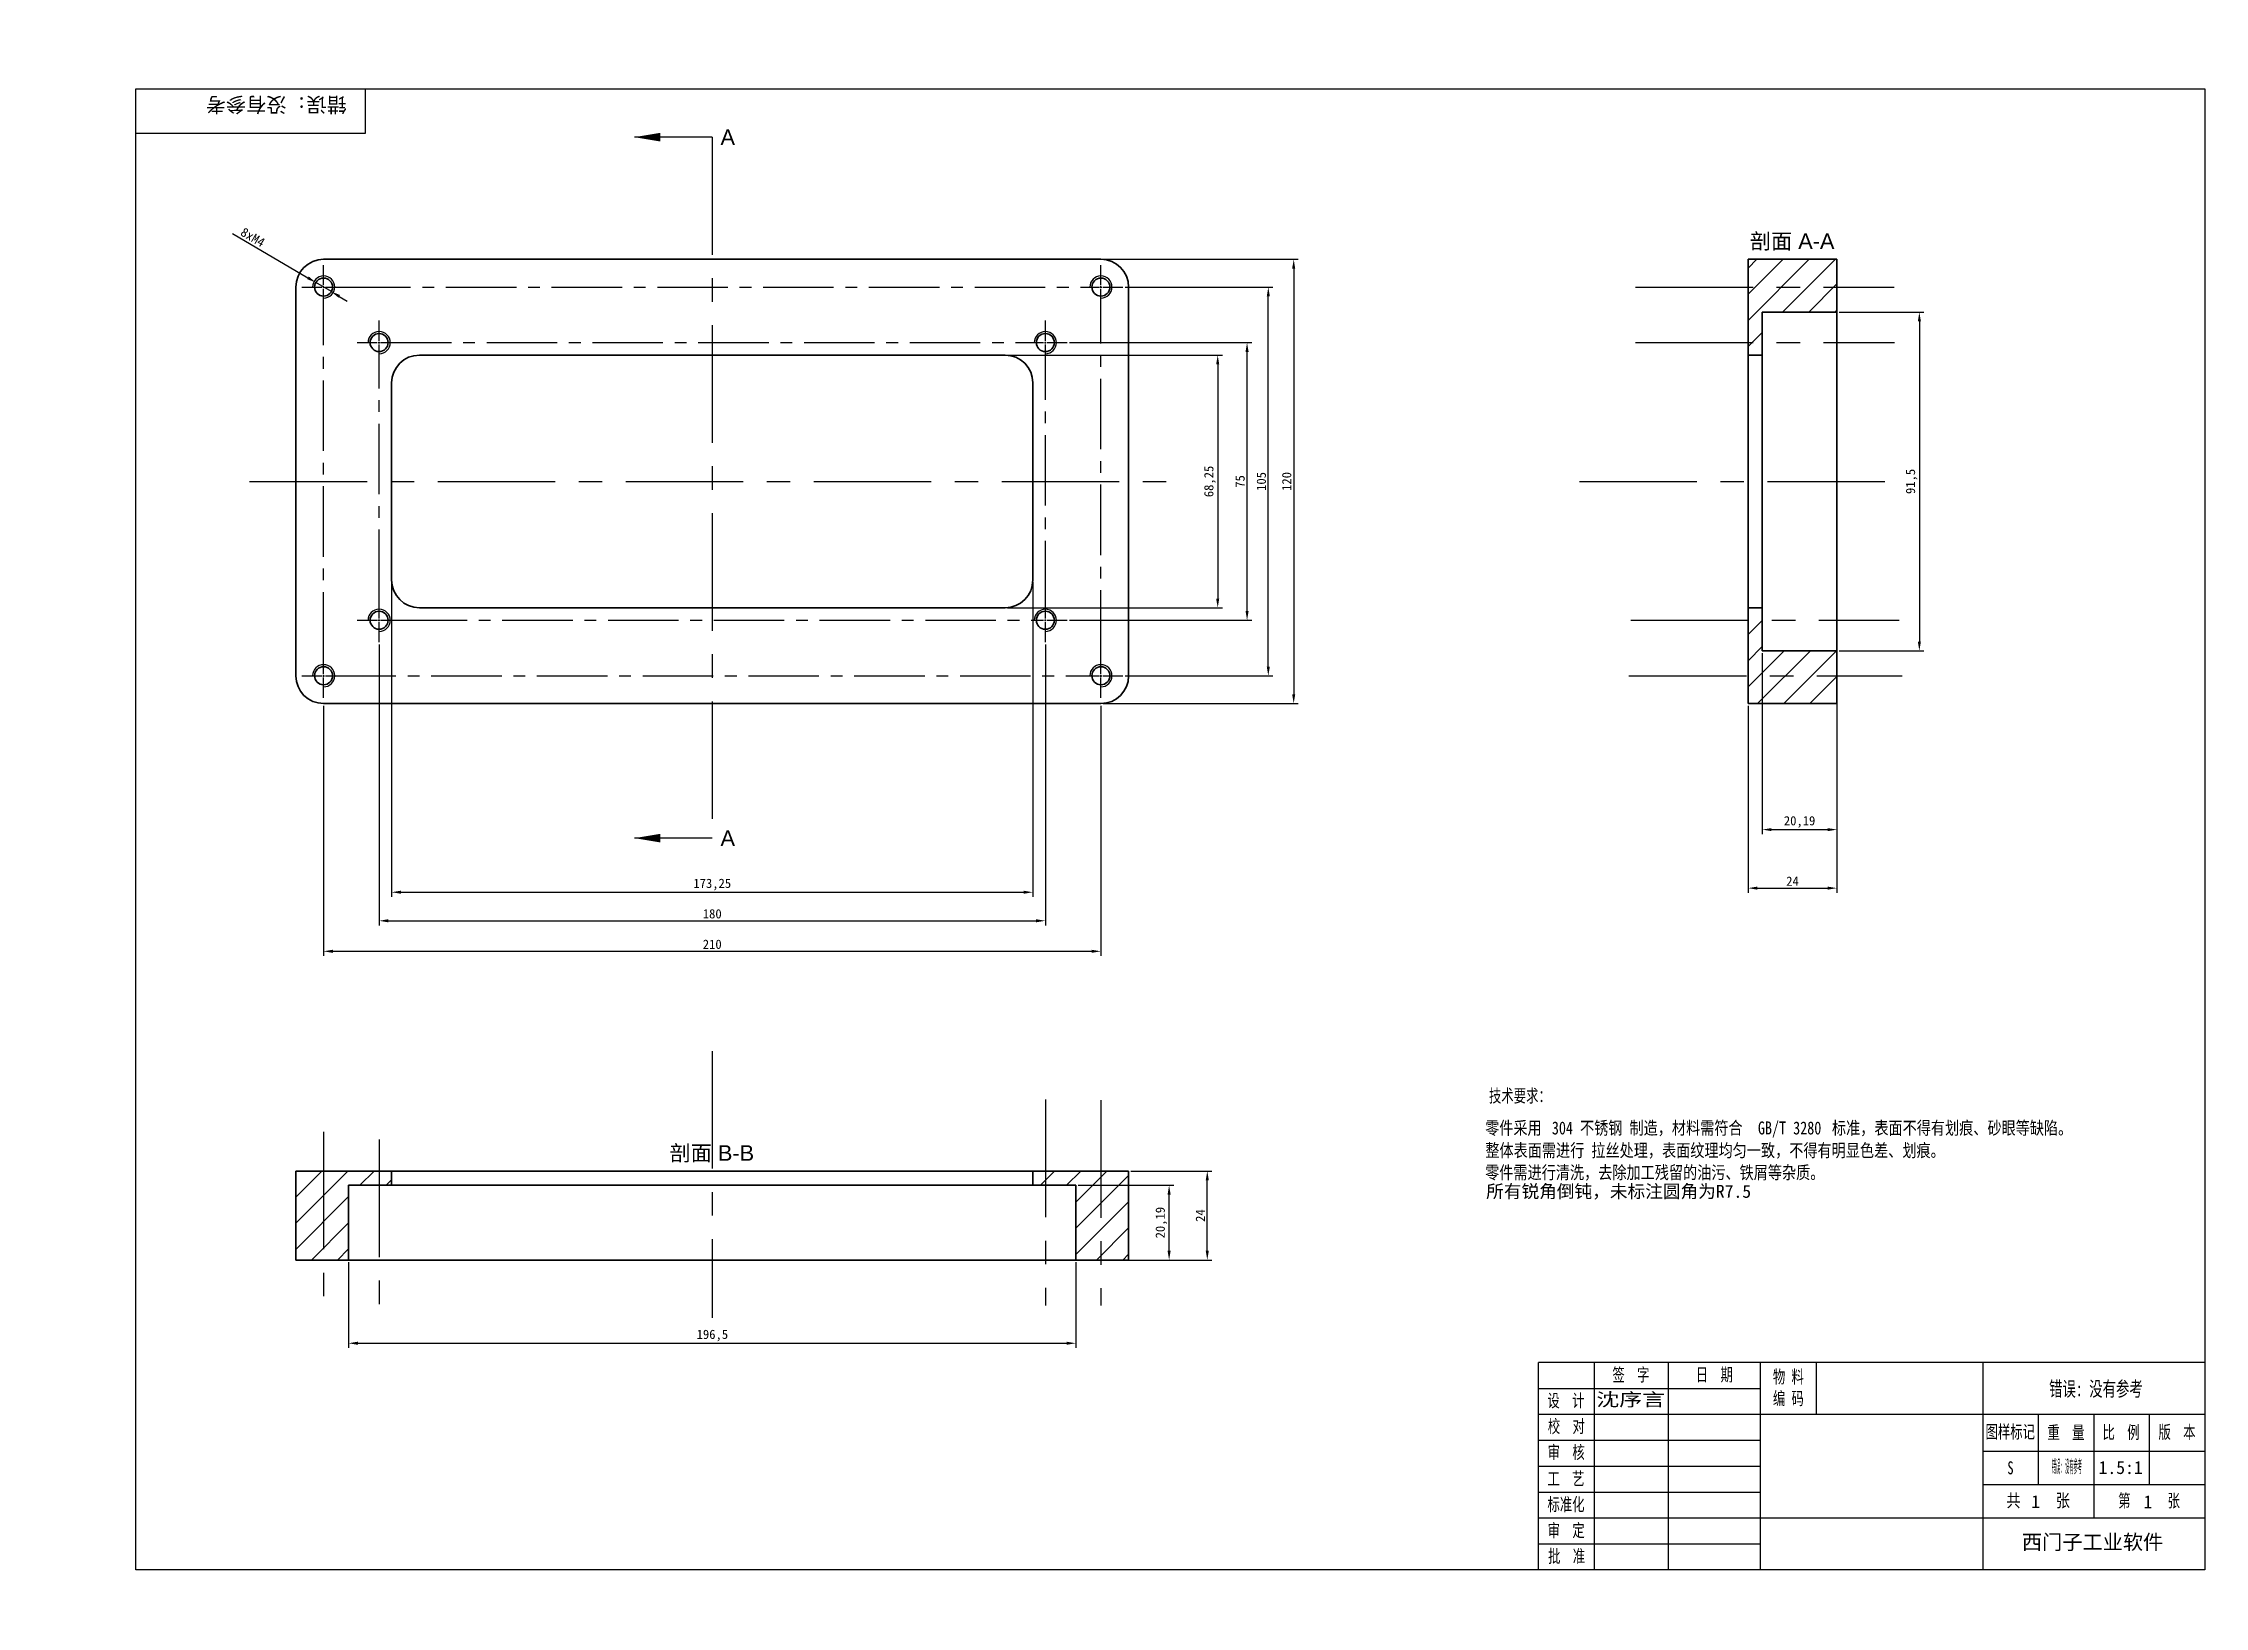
# Model space of a CAD drawing. Header units: millimetres. Extents: x 0 to 584, y 0 to 422.
import ezdxf
from ezdxf import colors
from ezdxf.entities.mleader import LeaderData, LeaderLine
from ezdxf.enums import TextEntityAlignment as Align
from ezdxf.math import Vec2, Vec3

# ---------------------------------------------------------------- set-up
doc = ezdxf.new("R2010")
doc.units = ezdxf.units.MM
doc.linetypes.add('CENTER', pattern=[50.8, 31.75, -6.35, 6.35, -6.35])
doc.linetypes.add('CENTER2', pattern=[28.575, 19.05, -3.175, 3.175, -3.175])
for name, color, linetype in [('3129-刷版固定件', 7, 'Continuous'), ('Default', 7, 'Continuous'), ('图框', 7, 'Continuous')]:
    doc.layers.add(name, color=color, linetype=linetype)
doc.styles.add('MtXpl_', font='SimSun.ttf')
doc.styles.add('SEACAD_Arial', font='arial.ttf')
doc.dimstyles.new('ISO-25', dxfattribs={"dimtxt": 2.5, "dimasz": 2.5, "dimexe": 1.25, "dimexo": 0.625, "dimtad": 1, "dimtxsty": 'Standard', "dimcen": 2.5, "dimadec": 0, "dimazin": 0, "dimtfac": 1, "dimtmove": 0, "dimatfit": 3, "dimfxl": 1, "dimarcsym": 0})

# ---------------------------------------------------------------- blocks, each defined once
blk = doc.blocks.new('SE2')
at = {"color": 7, "linetype": 'Continuous', "style": 'SEACAD_Arial'}
blk.add_text('A', height=4.2, dxfattribs=at).set_placement((182.99, 399.08), align=Align.TOP_LEFT)
blk = doc.blocks.new('SE3')
at = {"color": 7, "linetype": 'Continuous', "style": 'SEACAD_Arial'}
blk.add_text('A', height=4.2, dxfattribs=at).set_placement((182.99, 209.73), align=Align.TOP_LEFT)
blk = doc.blocks.new('SEANNOT_GROUP')
at = {"linetype": 'Continuous'}
blk.add_hatch(color=7, dxfattribs=at).paths.add_polyline_path([(166.75, 398.15), (159.75, 396.98), (166.75, 395.81)])
at = {"color": 7, "linetype": 'Continuous'}
blk.add_lwpolyline([(180.75, 396.98), (159.75, 396.98)], dxfattribs=at)
blk = doc.blocks.new('SEANNOT_GROUP1')
at = {"linetype": 'Continuous'}
blk.add_hatch(color=7, dxfattribs=at).paths.add_polyline_path([(166.75, 208.79), (159.75, 207.63), (166.75, 206.46)])
at = {"color": 7, "linetype": 'Continuous'}
blk.add_lwpolyline([(180.75, 207.63), (159.75, 207.63)], dxfattribs=at)
blk = doc.blocks.new('SE1')
at = {"layer": 'Default'}
for name in ['SEANNOT_GROUP', 'SE2', 'SEANNOT_GROUP1', 'SE3']:
    blk.add_blockref(name, (0, 0), dxfattribs=at)
blk = doc.blocks.new('_Dot')
at = {"color": 0, "linetype": 'ByBlock', "lineweight": -2}
blk.add_line((-0.5, 0), (-1, 0), dxfattribs=at)
at = {"color": 0, "linetype": 'ByBlock', "const_width": 0.5}
blk.add_lwpolyline([(-0.25, 0, 1), (0.25, 0, 1)], format="xyb", close=True, dxfattribs=at)
blk = doc.blocks.new('*U57')
at = {"color": 0, "linetype": 'CENTER2', "transparency": 16777216}
for p, q in [((0, 0.49), (0, 5.93)), ((-5.93, 0), (-0.49, 0)), ((0.49, 0), (5.93, 0)), ((0, -101.42), (0, -0.49))]:
    blk.add_line(p, q, dxfattribs=at)
at = {"color": 0, "linetype": 'Continuous', "transparency": 16777216}
for p, q in [((-0.24, 0), (0.24, 0)), ((0, -0.24), (0, 0.24))]:
    blk.add_line(p, q, dxfattribs=at)
blk = doc.blocks.new('*U58')
at = {"color": 0, "linetype": 'CENTER2', "transparency": 16777216}
for p, q in [((0, 0.49), (0, 5.93)), ((-5.93, 0), (-0.49, 0)), ((0.49, 0), (176.16, 0)), ((0, -69.54), (0, -0.49))]:
    blk.add_line(p, q, dxfattribs=at)
at = {"color": 0, "linetype": 'Continuous', "transparency": 16777216}
for p, q in [((-0.24, 0), (0.24, 0)), ((0, -0.24), (0, 0.24))]:
    blk.add_line(p, q, dxfattribs=at)
blk = doc.blocks.new('*U59')
at = {"color": 0, "linetype": 'CENTER2', "transparency": 16777216}
for p, q in [((0, 0.4863), (0, 5.9315)), ((-5.9315, 0), (-0.4863, 0)), ((0.4863, 0), (5.9315, 0)), ((0, -5.9315), (0, -0.4863))]:
    blk.add_line(p, q, dxfattribs=at)
at = {"color": 0, "linetype": 'Continuous', "transparency": 16777216}
for p, q in [((-0.24315, 0), (0.24315, 0)), ((0, -0.24315), (0, 0.24315))]:
    blk.add_line(p, q, dxfattribs=at)
blk = doc.blocks.new('*U60')
at = {"color": 0, "linetype": 'CENTER2', "transparency": 16777216}
for p, q in [((0, 0.49), (0, 5.93)), ((-5.93, 0), (-0.49, 0)), ((0.49, 0), (205.54, 0)), ((0, -5.93), (0, -0.49))]:
    blk.add_line(p, q, dxfattribs=at)
at = {"color": 0, "linetype": 'Continuous', "transparency": 16777216}
for p, q in [((-0.24, 0), (0.24, 0)), ((0, -0.24), (0, 0.24))]:
    blk.add_line(p, q, dxfattribs=at)
blk = doc.blocks.new('*U61')
at = {"color": 0, "linetype": 'CENTER2', "transparency": 16777216}
for p, q in [((0, 0.49), (0, 5.93)), ((-5.93, 0), (-0.49, 0)), ((0.49, 0), (5.93, 0)), ((0, -72.6), (0, -0.49))]:
    blk.add_line(p, q, dxfattribs=at)
at = {"color": 0, "linetype": 'Continuous', "transparency": 16777216}
for p, q in [((-0.24, 0), (0.24, 0)), ((0, -0.24), (0, 0.24))]:
    blk.add_line(p, q, dxfattribs=at)
blk = doc.blocks.new('*U62')
at = {"color": 0, "linetype": 'CENTER2', "transparency": 16777216}
for p, q in [((0, 0.49), (0, 5.93)), ((-205.55, 0), (-0.49, 0)), ((0.49, 0), (5.93, 0)), ((0, -100.96), (0, -0.49))]:
    blk.add_line(p, q, dxfattribs=at)
at = {"color": 0, "linetype": 'Continuous', "transparency": 16777216}
for p, q in [((-0.24, 0), (0.24, 0)), ((0, -0.24), (0, 0.24))]:
    blk.add_line(p, q, dxfattribs=at)
blk = doc.blocks.new('*U63')
at = {"color": 0, "linetype": 'CENTER2', "transparency": 16777216}
for p, q in [((0, 0.49), (0, 5.93)), ((-175.3, 0), (-0.49, 0)), ((0.49, 0), (5.93, 0)), ((0, -5.93), (0, -0.49))]:
    blk.add_line(p, q, dxfattribs=at)
at = {"color": 0, "linetype": 'Continuous', "transparency": 16777216}
for p, q in [((-0.24, 0), (0.24, 0)), ((0, -0.24), (0, 0.24))]:
    blk.add_line(p, q, dxfattribs=at)
blk = doc.blocks.new('*U64')
at = {"color": 0, "linetype": 'CENTER2', "transparency": 16777216}
for p, q in [((0, 0.4863), (0, 5.9315)), ((-5.9315, 0), (-0.4863, 0)), ((0.4863, 0), (5.9315, 0)), ((0, -5.9315), (0, -0.4863))]:
    blk.add_line(p, q, dxfattribs=at)
at = {"color": 0, "linetype": 'Continuous', "transparency": 16777216}
for p, q in [((-0.24315, 0), (0.24315, 0)), ((0, -0.24315), (0, 0.24315))]:
    blk.add_line(p, q, dxfattribs=at)
blk = doc.blocks.new('*D65')
at = {"color": 0, "lineweight": -2, "transparency": 16777216}
for p, q in [((94.13, 276.73), (94.13, 191.76)), ((267.38, 276.73), (267.38, 191.76)), ((96.63, 193.01), (264.88, 193.01))]:
    blk.add_line(p, q, dxfattribs=at)
at = {"color": 0, "transparency": 16777216}
for points in [[(96.63, 193.43), (96.63, 192.6), (94.13, 193.01)], [(264.88, 193.43), (264.88, 192.6), (267.38, 193.01)]]:
    blk.add_solid(points, dxfattribs=at)
at = {"layer": 'Defpoints', "color": 0, "transparency": 16777216}
for p in [(94.13, 277.36), (267.38, 277.36), (267.38, 193.01)]:
    blk.add_point(p, dxfattribs=at)
at = {"color": 0, "transparency": 16777216, "insert": (180.75, 195.1), "char_height": 2.5, "attachment_point": 5}
blk.add_mtext('173,25', dxfattribs=at)
blk = doc.blocks.new('*D66')
at = {"color": 0, "lineweight": -2, "transparency": 16777216}
for p, q in [((90.75, 259.93), (90.75, 184.05)), ((270.75, 259.93), (270.75, 184.05)), ((93.25, 185.3), (268.25, 185.3))]:
    blk.add_line(p, q, dxfattribs=at)
at = {"color": 0, "transparency": 16777216}
for points in [[(93.25, 185.72), (93.25, 184.89), (90.75, 185.3)], [(268.25, 185.72), (268.25, 184.89), (270.75, 185.3)]]:
    blk.add_solid(points, dxfattribs=at)
at = {"layer": 'Defpoints', "color": 0, "transparency": 16777216}
for p in [(90.75, 260.55), (270.75, 260.55), (270.75, 185.3)]:
    blk.add_point(p, dxfattribs=at)
at = {"color": 0, "transparency": 16777216, "insert": (180.75, 187.18), "char_height": 2.5, "attachment_point": 5}
blk.add_mtext('180', dxfattribs=at)
blk = doc.blocks.new('*D67')
at = {"color": 0, "lineweight": -2, "transparency": 16777216}
for p, q in [((75.75, 243.36), (75.75, 175.81)), ((285.75, 243.36), (285.75, 175.81)), ((78.25, 177.06), (283.25, 177.06))]:
    blk.add_line(p, q, dxfattribs=at)
at = {"color": 0, "transparency": 16777216}
for points in [[(78.25, 177.48), (78.25, 176.64), (75.75, 177.06)], [(283.25, 177.48), (283.25, 176.64), (285.75, 177.06)]]:
    blk.add_solid(points, dxfattribs=at)
at = {"layer": 'Defpoints', "color": 0, "transparency": 16777216}
for p in [(75.75, 243.98), (285.75, 243.98), (285.75, 177.06)]:
    blk.add_point(p, dxfattribs=at)
at = {"color": 0, "transparency": 16777216, "insert": (180.75, 178.94), "char_height": 2.5, "attachment_point": 5}
blk.add_mtext('210', dxfattribs=at)
blk = doc.blocks.new('*D68')
at = {"color": 0, "lineweight": -2, "transparency": 16777216}
for p, q in [((277.31, 341.48), (326.5, 341.48)), ((325.25, 268.98), (325.25, 338.98)), ((277.31, 266.48), (326.5, 266.48))]:
    blk.add_line(p, q, dxfattribs=at)
at = {"color": 0, "transparency": 16777216}
for points in [[(324.84, 338.98), (325.67, 338.98), (325.25, 341.48)], [(324.84, 268.98), (325.67, 268.98), (325.25, 266.48)]]:
    blk.add_solid(points, dxfattribs=at)
at = {"layer": 'Defpoints', "color": 0, "transparency": 16777216}
for p in [(276.69, 341.48), (325.25, 341.48), (276.69, 266.48)]:
    blk.add_point(p, dxfattribs=at)
at = {"color": 0, "transparency": 16777216, "insert": (323.38, 303.98), "char_height": 2.5, "attachment_point": 5, "rotation": 90}
blk.add_mtext('75', dxfattribs=at)
blk = doc.blocks.new('*D69')
at = {"color": 0, "lineweight": -2, "transparency": 16777216}
for p, q in [((292.31, 356.48), (332.24, 356.48)), ((330.99, 253.98), (330.99, 353.98)), ((292.31, 251.48), (332.24, 251.48))]:
    blk.add_line(p, q, dxfattribs=at)
at = {"color": 0, "transparency": 16777216}
for points in [[(330.57, 353.98), (331.4, 353.98), (330.99, 356.48)], [(330.57, 253.98), (331.4, 253.98), (330.99, 251.48)]]:
    blk.add_solid(points, dxfattribs=at)
at = {"layer": 'Defpoints', "color": 0, "transparency": 16777216}
for p in [(291.69, 356.48), (330.99, 356.48), (291.69, 251.48)]:
    blk.add_point(p, dxfattribs=at)
at = {"color": 0, "transparency": 16777216, "insert": (329.11, 303.98), "char_height": 2.5, "attachment_point": 5, "rotation": 90}
blk.add_mtext('105', dxfattribs=at)
blk = doc.blocks.new('*D70')
at = {"color": 0, "lineweight": -2, "transparency": 16777216}
for p, q in [((51.18, 370.98), (71.51, 358.99)), ((77.85, 355.25), (73.66, 357.72)), ((80, 353.98), (82.16, 352.71))]:
    blk.add_line(p, q, dxfattribs=at)
at = {"color": 0, "transparency": 16777216}
for points in [[(71.72, 359.35), (71.29, 358.63), (73.66, 357.72)], [(80.21, 354.34), (79.79, 353.62), (77.85, 355.25)]]:
    blk.add_solid(points, dxfattribs=at)
at = {"layer": 'Defpoints', "color": 0, "transparency": 16777216}
for p in [(73.66, 357.72), (77.85, 355.25)]:
    blk.add_point(p, dxfattribs=at)
at = {"color": 0, "transparency": 16777216, "insert": (56.62, 369.95), "char_height": 2.5, "attachment_point": 5, "rotation": 329.46683}
blk.add_mtext('8xM4', dxfattribs=at)
blk = doc.blocks.new('*D71')
at = {"color": 0, "lineweight": -2, "transparency": 16777216}
for p, q in [((82.5, 93.04), (82.5, 69.93)), ((279, 93.04), (279, 69.93)), ((85, 71.18), (276.5, 71.18))]:
    blk.add_line(p, q, dxfattribs=at)
at = {"color": 0, "transparency": 16777216}
for points in [[(85, 71.6), (85, 70.77), (82.5, 71.18)], [(276.5, 71.6), (276.5, 70.77), (279, 71.18)]]:
    blk.add_solid(points, dxfattribs=at)
at = {"layer": 'Defpoints', "color": 0, "transparency": 16777216}
for p in [(82.5, 93.67), (279, 93.67), (279, 71.18)]:
    blk.add_point(p, dxfattribs=at)
at = {"color": 0, "transparency": 16777216, "insert": (180.79, 73.27), "char_height": 2.5, "attachment_point": 5}
blk.add_mtext('196,5', dxfattribs=at)
blk = doc.blocks.new('*D72')
at = {"color": 0, "lineweight": -2, "transparency": 16777216}
for p, q in [((460.62, 243.36), (460.62, 192.87)), ((484.62, 243.36), (484.62, 192.87)), ((463.12, 194.12), (482.12, 194.12))]:
    blk.add_line(p, q, dxfattribs=at)
at = {"color": 0, "transparency": 16777216}
for points in [[(463.12, 194.54), (463.12, 193.71), (460.62, 194.12)], [(482.12, 194.54), (482.12, 193.71), (484.62, 194.12)]]:
    blk.add_solid(points, dxfattribs=at)
at = {"layer": 'Defpoints', "color": 0, "transparency": 16777216}
for p in [(460.62, 243.98), (484.62, 243.98), (484.62, 194.12)]:
    blk.add_point(p, dxfattribs=at)
at = {"color": 0, "transparency": 16777216, "insert": (472.62, 196), "char_height": 2.5, "attachment_point": 5}
blk.add_mtext('24', dxfattribs=at)
blk = doc.blocks.new('*D73')
at = {"color": 0, "lineweight": -2, "transparency": 16777216}
for p, q in [((464.44, 257.61), (464.44, 208.68)), ((484.62, 257.61), (484.62, 208.68)), ((466.94, 209.93), (482.12, 209.93))]:
    blk.add_line(p, q, dxfattribs=at)
at = {"color": 0, "transparency": 16777216}
for points in [[(466.94, 210.34), (466.94, 209.51), (464.44, 209.93)], [(482.12, 210.34), (482.12, 209.51), (484.62, 209.93)]]:
    blk.add_solid(points, dxfattribs=at)
at = {"layer": 'Defpoints', "color": 0, "transparency": 16777216}
for p in [(464.44, 258.23), (484.62, 258.23), (484.62, 209.93)]:
    blk.add_point(p, dxfattribs=at)
at = {"color": 0, "transparency": 16777216, "insert": (474.53, 212.01), "char_height": 2.5, "attachment_point": 5}
blk.add_mtext('20,19', dxfattribs=at)
blk = doc.blocks.new('*D74')
at = {"color": 0, "lineweight": -2, "transparency": 16777216}
for p, q in [((260.5, 338.11), (318.57, 338.11)), ((317.32, 335.61), (317.32, 272.36)), ((260.5, 269.86), (318.57, 269.86))]:
    blk.add_line(p, q, dxfattribs=at)
at = {"color": 0, "transparency": 16777216}
for points in [[(316.9, 335.61), (317.73, 335.61), (317.32, 338.11)], [(316.9, 272.36), (317.73, 272.36), (317.32, 269.86)]]:
    blk.add_solid(points, dxfattribs=at)
at = {"layer": 'Defpoints', "color": 0, "transparency": 16777216}
for p in [(259.88, 338.11), (259.88, 269.86), (317.32, 269.86)]:
    blk.add_point(p, dxfattribs=at)
at = {"color": 0, "transparency": 16777216, "insert": (315.23, 303.98), "char_height": 2.5, "attachment_point": 5, "rotation": 90}
blk.add_mtext('68,25', dxfattribs=at)
blk = doc.blocks.new('*D75')
at = {"color": 0, "lineweight": -2, "transparency": 16777216}
for p, q in [((485.25, 349.73), (508.14, 349.73)), ((506.89, 347.23), (506.89, 260.73)), ((485.25, 258.23), (508.14, 258.23))]:
    blk.add_line(p, q, dxfattribs=at)
at = {"color": 0, "transparency": 16777216}
for points in [[(506.47, 347.23), (507.31, 347.23), (506.89, 349.73)], [(506.47, 260.73), (507.31, 260.73), (506.89, 258.23)]]:
    blk.add_solid(points, dxfattribs=at)
at = {"layer": 'Defpoints', "color": 0, "transparency": 16777216}
for p in [(484.62, 349.73), (484.62, 258.23), (506.89, 258.23)]:
    blk.add_point(p, dxfattribs=at)
at = {"color": 0, "transparency": 16777216, "insert": (504.81, 303.98), "char_height": 2.5, "attachment_point": 5, "rotation": 90}
blk.add_mtext('91,5', dxfattribs=at)
blk = doc.blocks.new('*D76')
at = {"color": 0, "lineweight": -2, "transparency": 16777216}
for p, q in [((279.63, 113.86), (305.44, 113.86)), ((304.19, 96.17), (304.19, 111.36)), ((279.63, 93.67), (305.44, 93.67))]:
    blk.add_line(p, q, dxfattribs=at)
at = {"color": 0, "transparency": 16777216}
for points in [[(303.77, 111.36), (304.6, 111.36), (304.19, 113.86)], [(303.77, 96.17), (304.6, 96.17), (304.19, 93.67)]]:
    blk.add_solid(points, dxfattribs=at)
at = {"layer": 'Defpoints', "color": 0, "transparency": 16777216}
for p in [(279, 113.86), (304.19, 113.86), (279, 93.67)]:
    blk.add_point(p, dxfattribs=at)
at = {"color": 0, "transparency": 16777216, "insert": (302.1, 103.76), "char_height": 2.5, "attachment_point": 5, "rotation": 90}
blk.add_mtext('20,19', dxfattribs=at)
blk = doc.blocks.new('*D77')
at = {"color": 0, "lineweight": -2, "transparency": 16777216}
for p, q in [((293.88, 117.67), (315.75, 117.67)), ((314.5, 96.17), (314.5, 115.17)), ((293.88, 93.67), (315.75, 93.67))]:
    blk.add_line(p, q, dxfattribs=at)
at = {"color": 0, "transparency": 16777216}
for points in [[(314.08, 115.17), (314.92, 115.17), (314.5, 117.67)], [(314.08, 96.17), (314.92, 96.17), (314.5, 93.67)]]:
    blk.add_solid(points, dxfattribs=at)
at = {"layer": 'Defpoints', "color": 0, "transparency": 16777216}
for p in [(293.25, 117.67), (314.5, 117.67), (293.25, 93.67)]:
    blk.add_point(p, dxfattribs=at)
at = {"color": 0, "transparency": 16777216, "insert": (312.62, 105.67), "char_height": 2.5, "attachment_point": 5, "rotation": 90}
blk.add_mtext('24', dxfattribs=at)
blk = doc.blocks.new('*D80')
at = {"color": 0, "lineweight": -2, "transparency": 16777216}
for p, q in [((286.38, 363.98), (339.1, 363.98)), ((337.85, 361.48), (337.85, 246.48)), ((286.38, 243.98), (339.1, 243.98))]:
    blk.add_line(p, q, dxfattribs=at)
at = {"color": 0, "transparency": 16777216}
for points in [[(337.43, 361.48), (338.26, 361.48), (337.85, 363.98)], [(337.43, 246.48), (338.26, 246.48), (337.85, 243.98)]]:
    blk.add_solid(points, dxfattribs=at)
at = {"layer": 'Defpoints', "color": 0, "transparency": 16777216}
for p in [(285.75, 363.98), (285.75, 243.98), (337.85, 243.98)]:
    blk.add_point(p, dxfattribs=at)
at = {"color": 0, "transparency": 16777216, "insert": (335.97, 303.98), "char_height": 2.5, "attachment_point": 5, "rotation": 90}
blk.add_mtext('120', dxfattribs=at)

msp = doc.modelspace()

# ---------------------------------------------------------------- hatches: boundary and pattern name
at = {"layer": '3129-刷版固定件', "linetype": 'Continuous', "lineweight": 30}
h = msp.add_hatch(dxfattribs=at)
h.set_pattern_fill('LINE', scale=1.5748, angle=45, style=0)
h.paths.add_polyline_path([(484.625, 349.733), (484.625, 363.985), (460.625, 363.985), (460.625, 338.108), (464.439, 338.108), (464.439, 349.733)])
h = msp.add_hatch(dxfattribs=at)
h.set_pattern_fill('LINE', scale=1.5748, angle=45, style=0)
h.paths.add_polyline_path([(484.625, 243.985), (484.625, 258.233), (464.439, 258.233), (464.439, 269.859), (460.625, 269.859), (460.625, 243.985)])
h = msp.add_hatch(dxfattribs=at)
h.set_pattern_fill('LINE', scale=1.5748, angle=45, style=0)
h.paths.add_polyline_path([(68.254, 93.67), (82.504, 93.67), (82.504, 113.855), (94.129, 113.855), (94.129, 117.67), (68.254, 117.67)])
h = msp.add_hatch(dxfattribs=at)
h.set_pattern_fill('LINE', scale=1.5748, angle=45, style=0)
h.paths.add_polyline_path([(279.004, 93.67), (293.254, 93.67), (293.254, 117.67), (267.379, 117.67), (267.379, 113.855), (279.004, 113.855)])

# ---------------------------------------------------------------- linework, layer by layer
at = {"color": 1, "linetype": 'CENTER'}
for p, q in [((180.754, 396.98), (180.754, 207.443)), ((430.22, 356.485), (500.059, 356.485)), ((430.22, 341.485), (500.178, 341.485)), ((55.774, 303.985), (307.813, 303.985)), ((415.041, 303.985), (499.494, 303.985)), ((428.934, 266.485), (501.456, 266.485)), ((428.408, 251.485), (502.245, 251.485)), ((180.754, 150.114), (180.754, 78.061)), ((270.754, 136.987), (270.754, 81.338)), ((285.754, 136.826), (285.754, 81.335)), ((75.754, 128.325), (75.754, 78.774)), ((90.754, 126.207), (90.754, 80.468))]:
    msp.add_line(p, q, dxfattribs=at)
for centre in [(75.754, 356.485), (285.754, 356.485), (90.754, 341.485), (270.754, 341.485), (90.754, 266.485), (270.754, 266.485), (75.754, 251.485), (285.754, 251.485)]:
    msp.add_arc(centre, 3, 270, 180)
at = {"layer": '3129-刷版固定件', "color": 7, "linetype": 'Continuous', "lineweight": 30}
for p, q in [((75.754, 363.985), (285.754, 363.985)), ((484.625, 363.985), (460.625, 363.985)), ((460.625, 338.108), (460.625, 363.985)), ((484.625, 349.733), (484.625, 363.985)), ((68.254, 251.485), (68.254, 356.485)), ((293.254, 356.485), (293.254, 251.485)), ((464.439, 338.108), (464.439, 349.733)), ((484.625, 349.733), (464.439, 349.733)), ((484.625, 349.733), (484.625, 342.233)), ((484.625, 265.733), (484.625, 342.233)), ((259.879, 338.108), (101.629, 338.108)), ((460.625, 330.608), (460.625, 338.108)), ((464.439, 338.108), (460.625, 338.108)), ((464.439, 338.108), (464.439, 330.608)), ((94.129, 330.608), (94.129, 277.359)), ((267.379, 277.359), (267.379, 330.608)), ((460.625, 330.608), (460.625, 277.359)), ((464.439, 330.608), (464.439, 277.359)), ((460.625, 269.859), (460.625, 277.359)), ((464.439, 277.359), (464.439, 269.859)), ((101.629, 269.859), (259.879, 269.859)), ((460.625, 243.985), (460.625, 269.859)), ((460.625, 269.859), (464.439, 269.859)), ((464.439, 258.233), (464.439, 269.859)), ((484.625, 265.733), (484.625, 258.233)), ((464.439, 258.233), (484.625, 258.233)), ((484.625, 243.985), (484.625, 258.233)), ((285.754, 243.985), (75.754, 243.985)), ((460.625, 243.985), (484.625, 243.985)), ((68.254, 117.67), (68.254, 93.67)), ((68.254, 117.67), (94.129, 117.67)), ((94.129, 117.67), (101.629, 117.67)), ((94.129, 117.67), (94.129, 113.855)), ((259.879, 117.67), (101.629, 117.67)), ((259.879, 117.67), (267.379, 117.67)), ((267.379, 117.67), (293.254, 117.67)), ((267.379, 113.855), (267.379, 117.67)), ((293.254, 93.67), (293.254, 117.67)), ((82.504, 113.855), (94.129, 113.855)), ((82.504, 113.855), (82.504, 93.67)), ((101.629, 113.855), (94.129, 113.855)), ((259.879, 113.855), (101.629, 113.855)), ((267.379, 113.855), (259.879, 113.855)), ((267.379, 113.855), (279.004, 113.855)), ((279.004, 93.67), (279.004, 113.855)), ((68.254, 93.67), (82.504, 93.67)), ((90.004, 93.67), (82.504, 93.67)), ((90.004, 93.67), (271.504, 93.67)), ((279.004, 93.67), (271.504, 93.67)), ((279.004, 93.67), (293.254, 93.67))]:
    msp.add_line(p, q, dxfattribs=at)
for centre in [(75.754, 356.485), (285.754, 356.485), (90.754, 341.485), (270.754, 341.485), (90.754, 266.485), (270.754, 266.485), (75.754, 251.485), (285.754, 251.485)]:
    msp.add_circle(centre, 2.432, dxfattribs=at)
for centre, start, end in [((75.754, 356.485), 90, 180), ((285.754, 356.485), 0, 90), ((101.629, 330.608), 90, 180), ((259.879, 330.608), 0, 90), ((101.629, 277.359), 180, 270), ((259.879, 277.359), 270, 0), ((75.754, 251.485), 180, 270), ((285.754, 251.485), 270, 0)]:
    msp.add_arc(centre, 7.5, start, end, dxfattribs=at)
at = {"layer": 'Default', "color": 7, "linetype": 'Continuous'}
for p, q in [((419, 66), (419, 10)), ((439, 66), (439, 10)), ((479, 66), (479, 52)), ((404, 59), (464, 59)), ((404, 52), (584, 52)), ((554, 52.003), (554, 24)), ((404, 45), (464, 45)), ((524, 33.003), (584, 33.003))]:
    msp.add_line(p, q, dxfattribs=at)
at = {"layer": '图框', "color": 7, "linetype": 'Continuous'}
for p, q in [((25, 10), (25, 410)), ((25, 410), (584, 410)), ((87, 410), (87, 398)), ((584, 410), (584, 10)), ((87, 398), (25, 398)), ((584, 66), (404, 66)), ((404, 10), (404, 66)), ((464, 10), (464, 66)), ((524, 66), (524, 10)), ((404, 10), (404, 59)), ((524, 52), (584, 52)), ((539, 52.003), (539, 33.003)), ((569, 52.003), (569, 33.003)), ((524, 42), (584, 42)), ((404, 38), (464, 38)), ((404, 31), (464, 31)), ((404, 24), (584, 24)), ((404, 17), (464, 17)), ((584, 10), (25, 10))]:
    msp.add_line(p, q, dxfattribs=at)

# ---------------------------------------------------------------- block references
at = {"color": 1, "linetype": 'CENTER2'}
for name, p in [('*U57', (75.754, 356.485)), ('*U62', (285.754, 356.485)), ('*U58', (90.754, 341.485)), ('*U61', (270.754, 341.485)), ('*U59', (90.754, 266.485)), ('*U63', (270.754, 266.485)), ('*U60', (75.754, 251.485)), ('*U64', (285.754, 251.485))]:
    msp.add_blockref(name, p, dxfattribs=at)
at = {"layer": 'Default'}
msp.add_blockref('SE1', (0, 0), dxfattribs=at)

# ---------------------------------------------------------------- texts
at = {"color": 40, "true_color": 0xf8d731, "style": 'MtXpl_', "width": 0.8}
for s, p in [('零件采用 ', (389.575, 127.59)), ('304 ', (407.595, 127.59)), ('不锈钢 制造，材料需符合 ', (415.208, 127.59)), ('GB/T 3280 ', (463.262, 127.59)), ('标准，表面不得有划痕、砂眼等缺陷。', (483.265, 127.59)), ('整体表面需进行 拉丝处理，表面纹理均匀一致，不得有明显色差、划痕。', (389.628, 121.531)), ('零件需进行清洗，去除加工残留的油污、铁屑等杂质。', (389.574, 115.571))]:
    msp.add_text(s, height=3.5, dxfattribs=at).set_placement(p)
at = {"color": 40, "true_color": 0xf8d731, "insert": (389.847, 113.973), "char_height": 3.5, "width": 82.64748, "attachment_point": 1, "style": 'SEACAD_Arial'}
msp.add_mtext('{\\fSimSun|b0|i0|c134|p34;所有锐角倒钝，未标注圆角为R7.5}', dxfattribs=at)
at = {"layer": 'Default', "color": 7, "linetype": 'Continuous', "style": 'SEACAD_Arial'}
for s, p in [('剖面 A-A', (461.075, 370.985)), ('剖面 B-B', (169.204, 124.67))]:
    msp.add_text(s, height=4.2, dxfattribs=at).set_placement(p, align=Align.TOP_LEFT)
at = {"layer": 'Default', "insert": (390.608, 139.781), "char_height": 3.5, "width": 19.56302, "attachment_point": 1, "style": 'SEACAD_Arial'}
msp.add_mtext('{\\f宋体|b0||i0||c0|p34;\\C7;\\H3.5;\\W0.7;技术要求：}', dxfattribs=at)
at = {"layer": '图框', "char_height": 3.5, "attachment_point": 5, "style": 'SEACAD_Arial'}
for s, insert, width in [('{\\f宋体|b0||i0||c0|p34;\\C7;\\H3.5;\\W0.7;签  字}', (428.965, 62.483), 19.96692), ('{\\f宋体|b0||i0||c0|p34;\\C7;\\H3.5;\\W0.7;日  期}', (451.498, 62.505), 25.04697), ('{\\f宋体|b0||i0||c0|p34;\\C7;\\H3.5;\\W0.7;物 料\\P}{\\f宋体|b0||i0||c0|p34;\\C7;\\H3.5;\\W0.7;编 码\\P}', (471.501, 59.027), 14.97053), ('{\\f宋体|b0||i0||c0|p34;\\C7;\\H3.5;\\W0.7;设  计}', (411.404, 55.493), 14.85119), ('{\\f宋体|b0||i0||c0|p34;\\C7;\\H3.5;\\W0.7;校  对}', (411.505, 48.562), 14.89547), ('{\\f宋体|b0||i0||c0|p34;\\C7;\\H3.5;\\W0.7;图样标记}', (531.443, 47.088), 14.83009), ('{\\f宋体|b0||i0||c0|p34;\\C7;\\H3.5;\\W0.7;重  量}', (546.504, 46.971), 14.90958), ('{\\f宋体|b0||i0||c0|p34;\\C7;\\H3.5;\\W0.7;比  例}', (561.387, 46.943), 14.95366), ('{\\f宋体|b0||i0||c0|p34;\\C7;\\H3.5;\\W0.7;版  本}', (576.496, 46.999), 15.0267), ('{\\f宋体|b0||i0||c0|p34;\\C7;\\H3.5;\\W0.7;审  核}', (411.466, 41.557), 14.97417), ('{\\f宋体|b0||i0||c0|p34;\\C7;\\H3.5;\\W0.7;工  艺}', (411.404, 34.474), 14.85119), ('{\\f宋体|b0||i0||c0|p34;\\C7;\\H3.5;\\W0.7;S}', (531.499, 37.501), 14.99928), ('{\\f宋体|b0||i0||c0|p34;\\C7;\\H3.5;\\W0.7;标准化}', (411.422, 27.476), 14.8165), ('{\\f宋体|b0||i0||c0|p34;\\C7;\\H3.5;\\W0.8;共     张}', (538.995, 28.503), 29.99971), ('{\\f宋体|b0||i0||c0|p34;\\C7;\\H3.5;\\W0.7;第      张}', (568.952, 28.47), 29.90382), ('{\\f宋体|b0||i0||c0|p34;\\C7;\\H3.5;\\W0.7;审  定}', (411.483, 20.442), 14.93948), ('{\\f宋体|b0||i0||c0|p34;\\C7;\\H3.5;\\W0.7;批  准}', (411.58, 13.472), 14.9364)]:
    msp.add_mtext(s, dxfattribs=dict(at, insert=insert, width=width))
at = {"layer": '图框', "insert": (553.684, 17.256), "char_height": 4, "width": 65.80738, "attachment_point": 5}
msp.add_mtext('{\\f宋体|b1||i0||c0|p34;\\C7;\\H4.;\\W1.;西门子工业软件}', dxfattribs=at)

# ---------------------------------------------------------------- dimensions: what is measured, and where the dimension line sits
at = {"color": 4}
dim = msp.add_diameter_dim_2p(p1=(77.849, 355.249), p2=(73.66, 357.72), text='8xM4', dimstyle='ISO-25', dxfattribs=at)
dim.commit()
dim.dimension.update_dxf_attribs({"geometry": '*D70', "text_midpoint": (55.667, 368.333), "dimtype": 163})
for base, p1, p2, picture, middle in [((337.846, 243.985), (285.754, 363.985), (285.754, 243.985), '*D80', (335.971, 303.985)), ((506.89, 258.233), (484.625, 349.733), (484.625, 258.233), '*D75', (504.807, 303.983)), ((314.5, 117.67), (293.254, 93.67), (293.254, 117.67), '*D77', (312.625, 105.67)), ((304.1866, 113.8551), (279.0043, 93.6698), (279.0043, 113.8551), '*D76', (302.1032, 103.7625))]:
    dim = msp.add_linear_dim(base=base, p1=p1, p2=p2, angle=90, dimstyle='ISO-25', dxfattribs=at)
    dim.commit()
    dim.dimension.update_dxf_attribs({"geometry": picture, "text_midpoint": middle})
for base, p1, p2, picture, middle in [((330.986, 356.485), (291.686, 251.485), (291.686, 356.485), '*D69', (330.986, 303.985)), ((325.253, 341.485), (276.686, 266.485), (276.686, 341.485), '*D68', (325.253, 303.985)), ((317.315, 269.859), (259.879, 338.108), (259.879, 269.859), '*D74', (317.315, 303.984))]:
    dim = msp.add_linear_dim(base=base, p1=p1, p2=p2, angle=90, dimstyle='ISO-25', dxfattribs=at)
    dim.commit()
    dim.dimension.update_dxf_attribs({"geometry": picture, "text_midpoint": middle, "dimtype": 160})
for base, p1, p2, picture, middle in [((267.379, 193.012), (94.129, 277.359), (267.379, 277.359), '*D65', (180.754, 193.012)), ((270.754, 185.302), (90.754, 260.553), (270.754, 260.553), '*D66', (180.754, 185.302)), ((279.004, 71.182), (82.504, 93.67), (279.004, 93.67), '*D71', (180.787, 71.182))]:
    dim = msp.add_linear_dim(base=base, p1=p1, p2=p2, dimstyle='ISO-25', dxfattribs=at)
    dim.commit()
    dim.dimension.update_dxf_attribs({"geometry": picture, "text_midpoint": middle, "dimtype": 160})
for base, p1, p2, picture, middle in [((484.625, 209.927), (464.439, 258.233), (484.625, 258.233), '*D73', (474.532, 212.011)), ((285.754, 177.06), (75.754, 243.985), (285.754, 243.985), '*D67', (180.754, 178.935)), ((484.625, 194.122), (460.625, 243.985), (484.625, 243.985), '*D72', (472.625, 195.997))]:
    dim = msp.add_linear_dim(base=base, p1=p1, p2=p2, dimstyle='ISO-25', dxfattribs=at)
    dim.commit()
    dim.dimension.update_dxf_attribs({"geometry": picture, "text_midpoint": middle})

# ---------------------------------------------------------------- leaders
at = {"layer": '图框', "color": 7, "linetype": 'Continuous'}
ml = msp.add_multileader_mtext('Standard', dxfattribs=at)
ml.set_content('{\\pxsm0.9;\\f宋体|b0||i0||c0|p34;\\W1.; 错误: 没有参考\\P}', color=7)
ml.set_leader_properties()
ml.set_arrow_properties(name='DOT')
ml.build(insert=Vec2(0, 0))
ml.multileader.update_dxf_attribs({"leader_type": 0, "dogleg_length": 0})
ctx = ml.context
ctx.base_point, ctx.landing_gap_size = Vec3(87.678, 406.033), 1.4
ctx.text_align_type = 1
notes = []
notes.append((ctx, [(0, (0, 0, 0), (0, 0), (1, 0), 1, [])]))
ctx.mtext.insert, ctx.mtext.text_direction, ctx.mtext.rotation, ctx.mtext.alignment = Vec3(64.34, 403.743), Vec3(-1, 0), 3.1415927, 2
ml = msp.add_multileader_mtext('Standard', dxfattribs=at)
ml.set_content('{\\pxsm0.9;\\f宋体|b0||i0||c0|p34;\\W0.6625579021; 错误: 没有参考\\P}', color=7)
ml.set_leader_properties()
ml.set_arrow_properties(name='DOT')
ml.build(insert=Vec2(0, 0))
ml.multileader.update_dxf_attribs({"leader_type": 0, "dogleg_length": 0})
ctx = ml.context
ctx.base_point, ctx.landing_gap_size = Vec3(537.561, 58.587), 1.4
ctx.text_align_type = 1
notes.append((ctx, [(0, (0, 0, 0), (0, 0), (1, 0), 1, [])]))
ctx.mtext.insert, ctx.mtext.alignment = Vec3(553.699, 60.877), 2
ml = msp.add_multileader_mtext('Standard', dxfattribs=at)
ml.set_content('\\pxsm0.9;{\\fSimSun|b0|i0|c134|p34;\\W1.30159;沈序言}', color=7)
ml.set_leader_properties()
ml.set_arrow_properties(name='DOT')
ml.build(insert=Vec2(0, 0))
ml.multileader.update_dxf_attribs({"leader_type": 0, "dogleg_length": 0, "arrow_head_size": 3.5})
ctx = ml.context
ctx.base_point, ctx.char_height, ctx.arrow_head_size, ctx.landing_gap_size = Vec3(418.293, 55.735), 3.5, 3.5, 1.225
ctx.text_align_type = 1
notes.append((ctx, [(0, (0, 0, 0), (0, 0), (1, 0), 1, [])]))
ctx.mtext.insert, ctx.mtext.alignment = Vec3(428.909, 57.73), 2
ml = msp.add_multileader_mtext('Standard', dxfattribs=at)
ml.set_content('{\\pxsm0.9;\\f宋体|b0||i0||c0|p34;\\W0.231395911; 错误: 没有参考\\P}', color=7)
ml.set_leader_properties()
ml.set_arrow_properties(name='DOT')
ml.build(insert=Vec2(0, 0))
ml.multileader.update_dxf_attribs({"leader_type": 0, "dogleg_length": 0, "arrow_head_size": 3.5})
ctx = ml.context
ctx.base_point, ctx.char_height, ctx.arrow_head_size, ctx.landing_gap_size = Vec3(540.095, 37.672), 3.5, 3.5, 1.225
ctx.text_align_type = 1
notes.append((ctx, [(0, (0, 0, 0), (0, 0), (1, 0), 1, [])]))
ctx.mtext.insert, ctx.mtext.alignment = Vec3(546.416, 39.676), 2
ml = msp.add_multileader_mtext('Standard', dxfattribs=at)
ml.set_content('{\\pxsm0.9;\\f宋体|b0||i0||c0|p34;\\W1.;1.5:1\\P}', color=7)
ml.set_leader_properties()
ml.set_arrow_properties(name='DOT')
ml.build(insert=Vec2(0, 0))
ml.multileader.update_dxf_attribs({"leader_type": 0, "dogleg_length": 0, "arrow_head_size": 3.5})
ctx = ml.context
ctx.base_point, ctx.char_height, ctx.arrow_head_size, ctx.landing_gap_size = Vec3(553.556, 37.614), 3.5, 3.5, 1.225
ctx.text_align_type = 1
notes.append((ctx, [(0, (0, 0, 0), (0, 0), (1, 0), 1, [])]))
ctx.mtext.insert, ctx.mtext.alignment = Vec3(561.273, 39.364), 2
ml = msp.add_multileader_mtext('Standard', dxfattribs=at)
ml.set_content('{\\pxsm0.9;\\f宋体|b0||i0||c0|p34;\\W1.;1\\P}', color=7)
ml.set_leader_properties()
ml.set_arrow_properties(name='DOT')
ml.build(insert=Vec2(0, 0))
ml.multileader.update_dxf_attribs({"leader_type": 0, "dogleg_length": 0, "arrow_head_size": 3.5})
ctx = ml.context
ctx.base_point, ctx.char_height, ctx.arrow_head_size, ctx.landing_gap_size = Vec3(536.073, 28.399), 3.5, 3.5, 1.225
ctx.text_align_type = 2
notes.append((ctx, [(0, (0, 0, 0), (0, 0), (1, 0), 1, [])]))
ctx.mtext.insert, ctx.mtext.alignment = Vec3(539.497, 30.149), 3
ml = msp.add_multileader_mtext('Standard', dxfattribs=at)
ml.set_content('{\\pxsm0.9;\\f宋体|b0||i0||c0|p34;\\W1.;1\\P}', color=7)
ml.set_leader_properties()
ml.set_arrow_properties(name='DOT')
ml.build(insert=Vec2(0, 0))
ml.multileader.update_dxf_attribs({"leader_type": 0, "dogleg_length": 0, "arrow_head_size": 3.5})
ctx = ml.context
ctx.base_point, ctx.char_height, ctx.arrow_head_size, ctx.landing_gap_size = Vec3(565.925, 28.326), 3.5, 3.5, 1.225
ctx.text_align_type = 1
notes.append((ctx, [(0, (0, 0, 0), (0, 0), (1, 0), 1, [])]))
ctx.mtext.insert, ctx.mtext.alignment = Vec3(568.637, 30.076), 2
for ctx, leaders in notes:
    for number, flags, end, landing, length, lines in leaders:
        leader = LeaderData()
        leader.index, (leader.has_last_leader_line, leader.has_dogleg_vector, leader.attachment_direction) = number, flags
        leader.last_leader_point, leader.dogleg_vector, leader.dogleg_length = Vec3(end), Vec3(landing), length
        for number, points, colour, breaks in lines:
            line = LeaderLine()
            line.index, line.vertices, line.color, line.breaks = number, Vec3.list(points), colors.encode_raw_color(colour), breaks
            leader.lines.append(line)
        ctx.leaders.append(leader)

doc.saveas('drawing.dxf')
